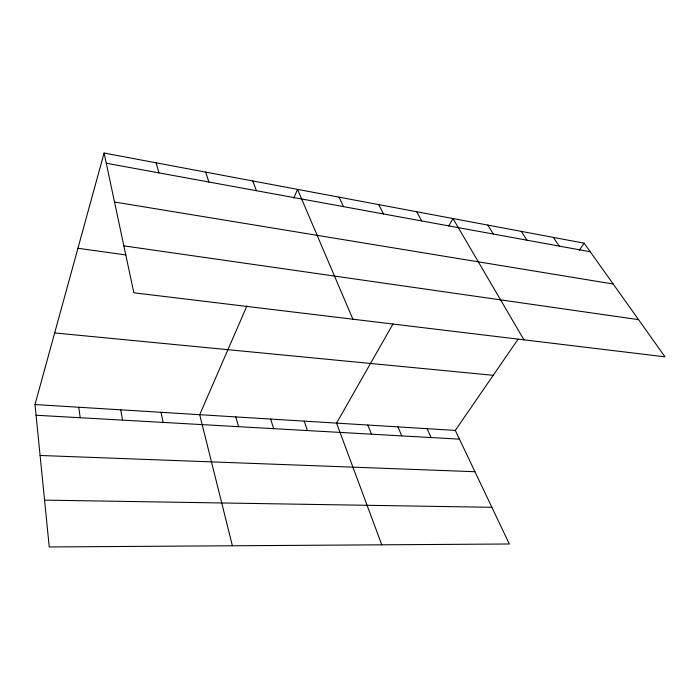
<?xml version="1.0" encoding="UTF-8"?>
<svg xmlns="http://www.w3.org/2000/svg" width="700" height="700" viewBox="0 0 700 700"><rect width="100%" height="100%" fill="white"/><g stroke="black" fill="none" stroke-linecap="round" stroke-linejoin="round"><path stroke-width="1.05" d="M518.07 339.203L455.298 430.421L509.32 543.996L49.245 546.954L35 404.547L104.09 153.046L584.15 243.18L665 356.842L133.849 292.801L104.09 153.046M246.899 305.996L199.701 414.68L232.391 545.773M293.72 198.188L297.553 189.367L352.896 319.209M393.041 323.881L336.56 423.106L381.754 544.819M448.718 226.082L453.005 218.558L523.959 339.841M579.285 250.241L584.15 243.18M44.564 500.124L491.864 507.299M40.093 455.472L474.941 471.713M36.067 415.24L459.454 439.154M35 404.547L455.298 430.421M54.67 332.938L493.22 375.314M77.928 248.281L125.886 254.94M123.856 245.866L638.54 319.646M114.511 202.011L613.2 284.016M106.26 163.24L590.266 251.773M553.324 237.388L559.265 246.102M521.238 231.368L526.995 240.205M487.83 225.094L493.377 234.054M416.666 211.732L421.724 220.946M378.717 204.61L383.486 213.955M339.054 197.164L343.507 206.64M427.114 428.68L431.113 437.553M397.959 426.886L401.791 435.899M367.789 425.031L371.446 434.184M252.735 180.95L256.428 190.706M304.194 421.111L307.431 430.57M205.669 172.112L208.906 182.018M270.646 419.046L273.648 428.662M235.839 416.911L238.586 426.685M156.179 162.829L158.918 172.874M161 412.3L163.17 422.424M120.715 409.824L122.553 420.131M78.75 407.234L80.22 417.734"/></g></svg>
